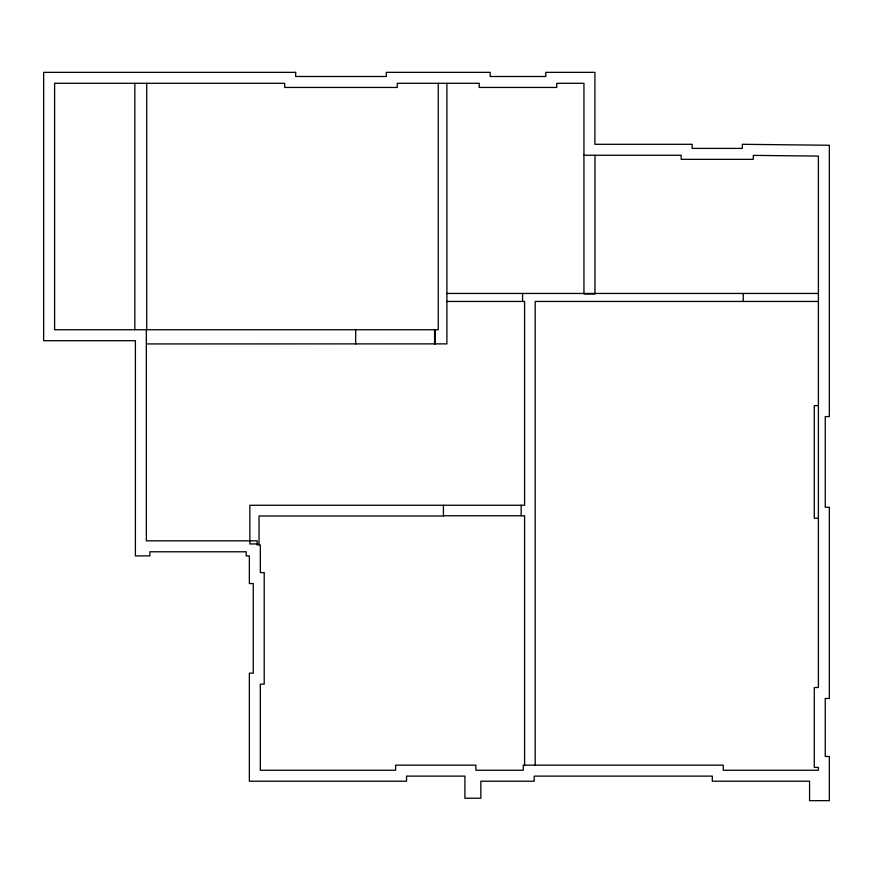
<?xml version="1.0" encoding="UTF-8"?>
<svg xmlns="http://www.w3.org/2000/svg" width="873" height="873" viewBox="0 0 873 873"><rect width="100%" height="100%" fill="white"/><g stroke="black" fill="none" stroke-linecap="round" stroke-linejoin="round"><path stroke-width="1.31" d="M583.939 155.263L681.169 155.263L681.169 159.355L753.312 159.355L753.312 155.383L818.394 156.092L818.394 687.509L814.291 687.509L814.291 767.411L818.394 767.411L818.394 770.259L723.259 770.259L723.259 765.163L523.243 765.163L523.243 770.259L475.872 770.259L475.872 765.163L395.611 765.163L395.611 770.259L260.318 770.259L260.318 684.126L264.213 684.126L264.213 572.601L260.318 572.601L260.318 544.948L257.197 544.948L257.197 540.824L146.348 540.824L146.348 329.743M446.9 293.459L818.394 293.459M446.9 301.458L524.586 301.458L524.586 505.26L249.853 505.26L249.853 543.944L259.041 543.944L259.041 515.987L443.419 515.987L443.419 505.26M818.394 301.458L535.193 301.458L535.193 765.163M146.348 343.929L446.9 343.875L446.9 83.306M818.394 405.618L814.291 405.618L814.291 518.224L818.394 518.224M443.419 515.757L524.586 515.757L524.586 765.163M743.229 293.459L743.229 301.458M594.982 155.263L594.982 294.015L583.939 294.015L583.939 83.306L556.756 83.306L556.756 87.453L479.222 87.453L479.222 83.306L397.28 83.306L397.28 87.453L284.696 87.453L284.696 83.306L54.606 83.306L54.606 329.743L438.246 329.743L438.246 83.306M522.567 293.459L522.567 301.458M521.17 505.26L521.17 515.757M435.169 329.743L435.169 343.929M434.59 329.743L434.59 343.875M355.682 329.743L355.682 343.929M146.729 83.306L146.729 329.743M134.835 83.306L134.835 329.743M295.652 72.35L43.65 72.35L43.65 340.699L135.391 340.699L135.391 555.905L149.905 555.905L149.905 551.78L246.241 551.78L246.241 555.905L249.362 555.905L249.362 583.557L253.257 583.557L253.257 673.17L249.362 673.17L249.362 781.215L406.567 781.215L406.567 776.119L464.916 776.119L464.916 798.228L480.848 798.228L480.848 781.215L534.2 781.215L534.2 776.119L712.303 776.119L712.303 781.215L809.566 781.215L809.566 800.65L829.35 800.65L829.35 756.455L825.247 756.455L825.247 698.465L829.35 698.465L829.35 507.268L825.247 507.268L825.247 416.574L829.35 416.574L829.35 145.256L742.356 144.307L742.356 148.399L692.125 148.399L692.125 144.307L594.895 144.307L594.895 72.35L545.8 72.35L545.8 76.497L490.179 76.497L490.179 72.35L386.324 72.35L386.324 76.497L295.652 76.497L295.652 72.35"/></g></svg>
